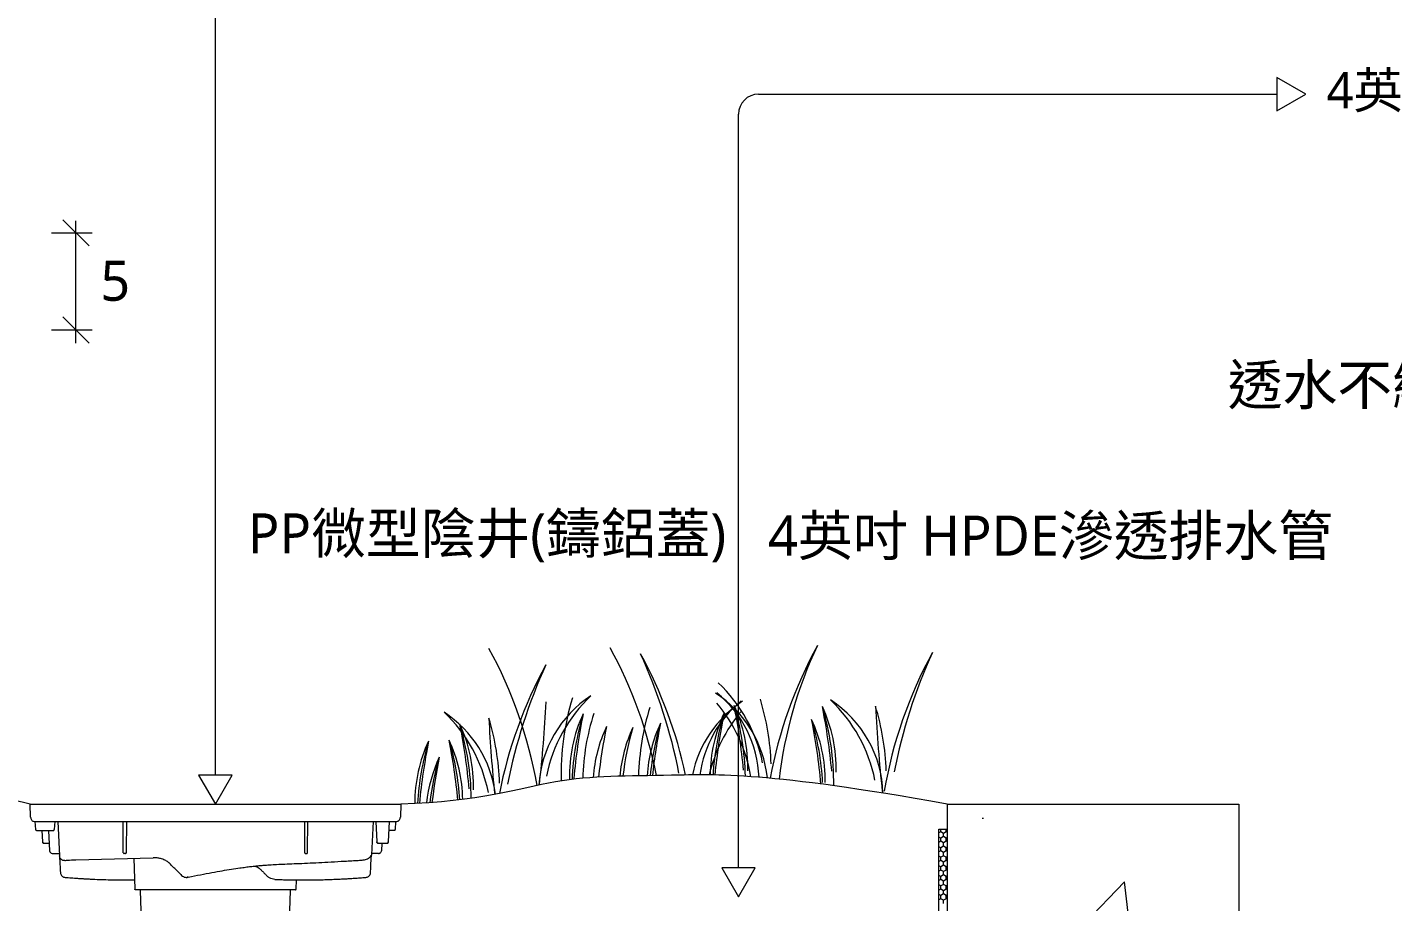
# Model space of a CAD drawing. Header units: millimetres. Extents: x -1245 to 7283, y 1609 to 4579.
# Drawn here: x 5316 to 5996, y 3457 to 3892 of the extents above; entities that cross this region are included whole.
import ezdxf

# ---------------------------------------------------------------- set-up
doc = ezdxf.new("R2010")
doc.units = ezdxf.units.MM
doc.styles.add('微軟正黑體', font='Microsoft JhengHei.ttf')
doc.styles.add('微軟正黑體-20', font='Microsoft JhengHei.ttf', dxfattribs={"height": 20})

msp = doc.modelspace()

# ---------------------------------------------------------------- hatches: boundary and pattern name
at = {"lineweight": 5}
h = msp.add_hatch(dxfattribs=at)
h.set_pattern_fill('AR-CONC', color=256)
h.set_pattern_definition([(50, (-4596.65, 1603.03), (182.1847, -15.939), [19.05, -209.55]), (355, (-4596.65, 1603.03), (-35.2434, 191.057), [15.24, -167.6406]), (100.4514, (-4581.46, 1601.7), (146.9412, 175.1178), [16.19, -178.0902]), (46.1842, (-4596.65, 1653.83), (271.079, -42.0423), [28.575, -314.325]), (96.6356, (-4574.06, 1650.32), (237.404, 247.426), [24.285, -267.1356]), (351.1842, (-4596.65, 1653.83), (237.404, 247.426), [22.86, -251.46]), (21, (-4571.25, 1641.13), (151.6144, -102.2652), [19.05, -209.55]), (326, (-4571.25, 1641.13), (61.802, 184.188), [15.24, -167.64]), (71.4514, (-4558.61, 1632.6), (213.4164, 81.9228), [16.19, -178.09]), (37.5, (-4596.646, 1603.026), (3.0886, 84.55504), [0, -165.608, 0, -170.18, 0, -168.275]), (7.5, (-4596.65, 1603.03), (66.8197, 100.1806), [0, -97.028, 0, -161.798, 0, -64.135]), (327.5, (-4653.29, 1603.026), (135.5906, -5.72874), [0, -63.5, 0, -198.12, 0, -262.89]), (317.5, (-4678.69, 1603.03), (148.1292, 25.4265), [0, -82.55, 0, -131.572, 0, -186.69])])
h.paths.add_polyline_path([(5919.24, 3505.11), (5774.1, 3505.11), (5774.1, 3025.08), (5754.1, 3005.08), (3666.85, 3005.08), (3646.85, 3025.08), (3646.85, 3505.11), (3501.7, 3505.11), (3501.7, 2859.93), (3646.85, 2859.93), (5774.1, 2859.93), (5919.24, 2859.93)])

# ---------------------------------------------------------------- linework, layer by layer
for p, q in [((5409.8, 3519.58), (5409.8, 4208.5)), ((5680.14, 3858.55), (5938.13, 3858.55)), ((5670.14, 3473.37), (5670.14, 3848.55)), ((5333.86, 3796.05, 163.19), (5346.87, 3783.03, 163.19)), ((5340.36, 3734.65, 163.19), (5340.36, 3795.46, 163.19)), ((5328.19, 3789.54, 163.19), (5348.49, 3789.54, 163.19)), ((5346.87, 3734.65, 163.19), (5333.86, 3747.67, 163.19)), ((5328.19, 3741.16, 163.19), (5348.49, 3741.16, 163.19)), ((5317.56, 3505.11), (5502.04, 3505.11)), ((5774.1, 3505.11), (5919.24, 3505.11)), ((5774.1, 3505.11), (5774.1, 3492.63)), ((5919.24, 3505.11), (5919.24, 2859.93))]:
    msp.add_line(p, q, dxfattribs=at)
at = {"linetype": 'Continuous', "lineweight": 5}
for p, q in [((5317.73, 3498.55), (5317.56, 3505.11)), ((5502.04, 3505.11), (5501.87, 3498.55)), ((5319.17, 3496.59), (5319.89, 3496.45)), ((5320.32, 3492.41), (5320.11, 3496.45)), ((5326.57, 3496.45), (5493.02, 3496.45)), ((5329.81, 3496.45), (5329.6, 3492.41)), ((5331.28, 3496.45), (5332.17, 3479.38)), ((5363.94, 3481.94), (5363.81, 3496.45)), ((5365.53, 3496.45), (5365.4, 3481.94)), ((5454.06, 3496.45), (5454.19, 3481.94)), ((5455.66, 3481.94), (5455.79, 3496.45)), ((5488.32, 3496.45), (5487.45, 3479.82)), ((5489.56, 3496.45), (5490.09, 3486.3)), ((5495.91, 3486.3), (5496.44, 3496.45)), ((5499.49, 3496.45), (5499.27, 3492.41)), ((5499.7, 3496.45), (5500.12, 3496.49)), ((5500.12, 3496.49), (5500.45, 3496.58)), ((5323.39, 3492.07), (5323.69, 3486.3)), ((5326.63, 3492.07), (5327.16, 3481.93)), ((5770.84, 3491.36), (5769.94, 3490.84)), ((5770.84, 3488.18), (5769.94, 3488.7)), ((5770.84, 3486.6), (5769.94, 3486.08)), ((5770.84, 3491.36), (5770.84, 3492.63)), ((5772.21, 3490.56), (5770.84, 3491.36)), ((5772.21, 3488.98), (5770.84, 3488.18)), ((5770.84, 3486.6), (5770.84, 3488.18)), ((5772.21, 3485.8), (5770.84, 3486.6)), ((5773.59, 3491.36), (5772.21, 3490.56)), ((5772.21, 3488.98), (5772.21, 3490.56)), ((5773.59, 3488.18), (5772.21, 3488.98)), ((5773.59, 3486.6), (5772.21, 3485.8)), ((5773.59, 3491.36), (5773.59, 3492.63)), ((5774.1, 3491.06), (5773.59, 3491.36)), ((5774.1, 3488.48), (5773.59, 3488.18)), ((5773.59, 3486.6), (5773.59, 3488.18)), ((5774.1, 3486.3), (5773.59, 3486.6)), ((5324.41, 3485.61), (5324.17, 3485.67)), ((5328.6, 3480.56), (5332.11, 3480.56)), ((5363.95, 3480.85), (5363.94, 3480.92)), ((5363.97, 3480.8), (5363.95, 3480.85)), ((5365.03, 3480.59), (5364.31, 3480.59)), ((5365.39, 3480.85), (5365.37, 3480.79)), ((5365.4, 3480.92), (5365.39, 3480.85)), ((5454.2, 3480.92), (5454.21, 3480.85)), ((5454.21, 3480.85), (5454.23, 3480.79)), ((5454.56, 3480.59), (5455.29, 3480.59)), ((5455.63, 3480.8), (5455.64, 3480.85)), ((5455.64, 3480.85), (5455.65, 3480.92)), ((5490.99, 3480.56), (5487.49, 3480.56)), ((5490.2, 3486.3), (5490.09, 3486.3)), ((5490.82, 3485.61), (5490.56, 3485.67)), ((5492.63, 3485.61), (5492.43, 3481.93)), ((5495.19, 3485.61), (5495.43, 3485.66)), ((5495.43, 3485.66), (5495.45, 3485.67)), ((5770.84, 3483.42), (5769.94, 3483.94)), ((5770.84, 3481.83), (5769.94, 3481.32)), ((5772.21, 3484.21), (5770.84, 3483.42)), ((5770.84, 3481.83), (5770.84, 3483.42)), ((5772.21, 3481.04), (5770.84, 3481.83)), ((5772.21, 3484.21), (5772.21, 3485.8)), ((5773.59, 3483.42), (5772.21, 3484.21)), ((5773.59, 3481.83), (5772.21, 3481.04)), ((5772.21, 3479.45), (5772.21, 3481.04)), ((5774.1, 3483.71), (5773.59, 3483.42)), ((5773.59, 3481.83), (5773.59, 3483.42)), ((5774.1, 3481.54), (5773.59, 3481.83)), ((5332.32, 3478.74), (5332.17, 3479.38)), ((5340.33, 3477.43), (5378.73, 3478.43)), ((5369.16, 3478.18), (5369.6, 3462.86)), ((5770.84, 3478.66), (5769.94, 3479.18)), ((5770.84, 3477.07), (5769.94, 3476.55)), ((5770.84, 3473.9), (5769.94, 3474.41)), ((5772.21, 3479.45), (5770.84, 3478.66)), ((5770.84, 3477.07), (5770.84, 3478.66)), ((5772.21, 3476.28), (5770.84, 3477.07)), ((5772.21, 3474.69), (5770.84, 3473.9)), ((5770.84, 3472.31), (5770.84, 3473.9)), ((5773.59, 3478.66), (5772.21, 3479.45)), ((5773.59, 3477.07), (5772.21, 3476.28)), ((5772.21, 3474.69), (5772.21, 3476.28)), ((5773.59, 3473.9), (5772.21, 3474.69)), ((5774.1, 3478.95), (5773.59, 3478.66)), ((5773.59, 3477.07), (5773.59, 3478.66)), ((5774.1, 3476.78), (5773.59, 3477.07)), ((5774.1, 3474.19), (5773.59, 3473.9)), ((5773.59, 3472.31), (5773.59, 3473.9)), ((5395.64, 3468.65), (5396.29, 3468.77)), ((5395.64, 3468.68), (5396.3, 3468.74)), ((5396.3, 3468.74), (5395.76, 3468.68)), ((5449.99, 3462.86), (5450.15, 3467.39)), ((5770.84, 3472.31), (5769.94, 3471.79)), ((5770.84, 3469.13), (5769.94, 3469.65)), ((5770.84, 3467.55), (5769.94, 3467.03)), ((5772.21, 3471.51), (5770.84, 3472.31)), ((5772.21, 3469.93), (5770.84, 3469.13)), ((5770.84, 3467.55), (5770.84, 3469.13)), ((5772.21, 3466.75), (5770.84, 3467.55)), ((5773.59, 3472.31), (5772.21, 3471.51)), ((5772.21, 3469.93), (5772.21, 3471.51)), ((5773.59, 3469.13), (5772.21, 3469.93)), ((5773.59, 3467.55), (5772.21, 3466.75)), ((5772.21, 3465.16), (5772.21, 3466.75)), ((5774.1, 3472.01), (5773.59, 3472.31)), ((5774.1, 3469.43), (5773.59, 3469.13)), ((5773.59, 3467.55), (5773.59, 3469.13)), ((5774.1, 3467.25), (5773.59, 3467.55)), ((5372.82, 3452.03), (5372.46, 3462.16)), ((5446.78, 3452.03), (5447.13, 3462.16)), ((5770.84, 3464.37), (5769.94, 3464.89)), ((5770.84, 3462.78), (5769.94, 3462.27)), ((5770.84, 3459.61), (5769.94, 3460.13)), ((5772.21, 3465.16), (5770.84, 3464.37)), ((5770.84, 3462.78), (5770.84, 3464.37)), ((5772.21, 3461.99), (5770.84, 3462.78)), ((5772.21, 3460.4), (5770.84, 3459.61)), ((5770.84, 3458.02), (5770.84, 3459.61)), ((5773.59, 3464.37), (5772.21, 3465.16)), ((5773.59, 3462.78), (5772.21, 3461.99)), ((5772.21, 3460.4), (5772.21, 3461.99)), ((5773.59, 3459.61), (5772.21, 3460.4)), ((5774.1, 3464.66), (5773.59, 3464.37)), ((5773.59, 3462.78), (5773.59, 3464.37)), ((5774.1, 3462.49), (5773.59, 3462.78)), ((5774.1, 3459.9), (5773.59, 3459.61)), ((5773.59, 3458.02), (5773.59, 3459.61)), ((5770.84, 3458.02), (5769.94, 3457.5)), ((5772.21, 3457.23), (5770.84, 3458.02)), ((5773.59, 3458.02), (5772.21, 3457.23)), ((5772.21, 3455.64), (5772.21, 3457.23)), ((5774.1, 3457.73), (5773.59, 3458.02))]:
    msp.add_line(p, q, dxfattribs=at)
at = {"lineweight": 5}
for points in [[(5938.13, 3850.19), (5952.6, 3858.55), (5938.13, 3866.9)], [(5401.44, 3519.58), (5409.8, 3505.11), (5418.16, 3519.58)], [(5661.78, 3473.37), (5670.14, 3458.9), (5678.49, 3473.37)]]:
    msp.add_lwpolyline(points, close=True, dxfattribs=at)
msp.add_lwpolyline([(5769.94, 3263.79), (5769.94, 3492.63), (5774.1, 3492.63), (5774.1, 3025.08), (5754.1, 3005.08), (5286.96, 3005.08)], dxfattribs=at)
for centre, radius, start, end in [((5680.14, 3848.55), 10, 90, 180), ((5350.73, 3475.86), 222.52, 9.96876, 28.6766), ((5411.08, 3476.14), 222.52, 11.19283, 28.6766), ((5904.67, 3477.26), 222.52, 151.3234, 169.44917), ((5903.13, 3492.43), 214.26, 154.68626, 173.25962), ((5375.73, 3468.24), 269.92, 11.17005, 24.4499), ((5426.21, 3473.17), 222.52, 12.0483, 28.6766), ((5961.96, 3473.81), 222.52, 151.3234, 170.22645), ((6012.44, 3468.87), 269.92, 155.5501, 168.82995), ((5769.52, 3467.72), 222.52, 151.3234, 168.9478), ((5820.01, 3462.78), 269.92, 155.5501, 168.82995), ((5607.86, 3510.6), 75.82, 11.44084, 46.42972), ((5628.24, 3510.77), 57.66, 123.21029, 176.2386), ((4883.24, 3590.21), 691.97, 353.72925, 357.16484), ((5648.91, 3504.08), 75.82, 133.57028, 168.55916), ((5713.17, 3519.79), 131.36, 163.10057, 181.36684), ((5703.72, 3508.08), 57.66, 123.21029, 168.40472), ((5708.11, 3511.98), 57.66, 129.4517, 172.3018), ((5627.17, 3512.17), 57.66, 5.93371, 56.78971), ((5622.78, 3516.06), 57.66, 2.40485, 50.5483), ((5601.49, 3506.41), 75.82, 9.39665, 40.18831), ((5560.08, 3520.61), 126.42, 2.04053, 16.91246), ((5684.45, 3508.72), 57.66, 1.85978, 56.78971), ((5663.77, 3502.03), 75.82, 11.44084, 46.42972), ((5492.02, 3502.63), 57.66, 7.35219, 56.78971), ((5471.34, 3495.94), 75.82, 11.44084, 46.42972), ((5424.93, 3511.07), 126.42, 2.04053, 16.91246), ((6237.02, 3582.07), 691.97, 182.83516, 185.98401), ((5658.87, 3519.24), 72.87, 154.97516, 181.41758), ((5718.53, 3511.88), 131.36, 163.10057, 177.59036), ((5893.48, 3489.88), 306.6, 168.67949, 174.75897), ((5706.09, 3515.18), 113.49, 162.04922, 178.5884), ((5751.67, 3515.11), 131.36, 163.10057, 178.21382), ((5729.39, 3502.33), 75.82, 139.81169, 166.77062), ((5728.95, 3519.37), 72.87, 154.97516, 179.76375), ((5788.61, 3512.01), 131.36, 163.10057, 176.66609), ((5963.56, 3490.01), 306.6, 168.67949, 174.4558), ((5542.27, 3516.1), 131.36, 1.25514, 16.89943), ((5601.93, 3523.46), 72.87, 358.58242, 25.02484), ((5367.32, 3494.1), 306.6, 5.24103, 11.32051), ((5586.21, 3515.47), 131.36, 359.48169, 16.89943), ((5645.87, 3522.83), 72.87, 358.58242, 25.02484), ((5411.26, 3493.47), 306.6, 5.24103, 11.32051), ((5617.36, 3517.16), 126.42, 2.04053, 16.91246), ((6429.45, 3588.16), 691.97, 182.83516, 186.37081), ((5405.75, 3506.68), 131.36, 0.5744, 16.89943), ((5465.41, 3514.04), 72.87, 358.58242, 25.02484), ((5230.8, 3484.68), 306.6, 5.24103, 11.32051), ((5670.45, 3512.86), 72.87, 154.97516, 175.64727), ((5905.06, 3483.5), 306.6, 168.67949, 173.43364), ((5683.61, 3512.41), 72.87, 154.97516, 174.81141), ((5743.26, 3505.05), 131.36, 163.10057, 173.88471), ((5697.37, 3514.56), 72.87, 154.97516, 176.29746), ((5757.03, 3507.2), 131.36, 163.10057, 174.71946), ((5931.98, 3485.2), 306.6, 168.67949, 173.61342), ((5640.51, 3516.49), 72.87, 359.49418, 25.02484), ((5580.85, 3509.13), 131.36, 2.93102, 16.89943), ((5405.9, 3487.13), 306.6, 5.24103, 11.32051), ((5581.9, 3505.62), 72.87, 154.97516, 180.19018), ((5641.56, 3498.26), 131.36, 163.10057, 176.86396), ((5816.51, 3476.26), 306.6, 168.67949, 174.52849), ((5460.05, 3506.14), 72.87, 1.0171, 25.02484), ((5400.39, 3498.77), 131.36, 3.69915, 16.89943), ((5225.44, 3476.77), 306.6, 5.68313, 11.32051), ((5587.26, 3497.71), 72.87, 154.97516, 173.70481), ((5646.92, 3490.35), 131.36, 163.10057, 173.24024), ((5821.87, 3468.35), 306.6, 168.67949, 172.96684)]:
    msp.add_arc(centre, radius, start, end, dxfattribs=at)
for points in [[(5317.56, 3505.11), (5220.64, 3528.03), (5197.33, 3528.03), (5102.23, 3519), (5067.04, 3504.74), (4967.02, 3505.11)], [(5774.1, 3505.11), (5684.77, 3521.22), (5632.55, 3518.65), (5579.74, 3519.74), (5541.57, 3506.23), (5502.04, 3505.11)]]:
    msp.add_open_spline(points, degree=3, dxfattribs=at)
at = {"linetype": 'Continuous', "lineweight": 5}
for points, knots in [([(5317.73, 3498.55), (5317.89, 3498.34), (5317.88, 3497.93), (5318.13, 3497.34), (5318.56, 3496.85), (5318.97, 3496.66), (5319.17, 3496.59)], [0, 0, 0, 0, 0.242632, 0.495898, 0.751552, 1, 1, 1, 1]), ([(5319.89, 3496.45), (5319.87, 3496.45), (5320.62, 3496.45), (5323.08, 3496.45), (5324.82, 3496.45), (5326.57, 3496.45)], [0, 0, 0, 0, 0.5, 0.5, 1, 1, 1, 1]), ([(5493.03, 3496.45), (5494.78, 3496.45), (5496.51, 3496.45), (5498.98, 3496.45), (5499.72, 3496.45), (5499.7, 3496.45)], [0, 0, 0, 0, 0.5, 0.5, 1, 1, 1, 1]), ([(5500.45, 3496.58), (5500.64, 3496.67), (5501.04, 3496.86), (5501.46, 3497.34), (5501.71, 3497.93), (5501.7, 3498.34), (5501.87, 3498.55)], [0.0143652, 0.0143652, 0.0143652, 0.0143652, 0.2484527, 0.5041145, 0.7573826, 1, 1, 1, 1]), ([(5320.68, 3492.07), (5320.64, 3492.07), (5320.6, 3492.07), (5320.51, 3492.11), (5320.47, 3492.13), (5320.4, 3492.2), (5320.37, 3492.24), (5320.33, 3492.32), (5320.32, 3492.37), (5320.32, 3492.41)], [0, 0, 0, 0, 0.25, 0.25, 0.5, 0.5, 0.75, 0.75, 1, 1, 1, 1]), ([(5320.68, 3492.07), (5320.68, 3492.07), (5320.79, 3492.07), (5321.22, 3492.07), (5321.54, 3492.07), (5322.33, 3492.07), (5322.81, 3492.07), (5323.84, 3492.07), (5324.4, 3492.07), (5325.52, 3492.07), (5326.08, 3492.07), (5327.11, 3492.07), (5327.59, 3492.07), (5328.38, 3492.07), (5328.7, 3492.07), (5329.13, 3492.07), (5329.24, 3492.07), (5329.24, 3492.07)], [0, 0, 0, 0, 0.125, 0.125, 0.25, 0.25, 0.375, 0.375, 0.5, 0.5, 0.625, 0.625, 0.75, 0.75, 0.875, 0.875, 1, 1, 1, 1]), ([(5329.24, 3492.07), (5329.28, 3492.07), (5329.32, 3492.07), (5329.41, 3492.11), (5329.45, 3492.13), (5329.52, 3492.2), (5329.55, 3492.24), (5329.59, 3492.32), (5329.6, 3492.37), (5329.6, 3492.41)], [0, 0, 0, 0, 0.25, 0.25, 0.5, 0.5, 0.75, 0.75, 1, 1, 1, 1]), ([(5498.91, 3492.07), (5498.85, 3492.07), (5498.72, 3492.07), (5497.72, 3492.07), (5496.8, 3492.07), (5496.23, 3492.07), (5496.21, 3492.07)], [0, 0, 0, 0, 0.329106, 0.658191, 0.98731, 1, 1, 1, 1]), ([(5498.91, 3492.07), (5498.96, 3492.07), (5499, 3492.07), (5499.09, 3492.11), (5499.13, 3492.13), (5499.2, 3492.2), (5499.23, 3492.24), (5499.26, 3492.32), (5499.27, 3492.37), (5499.27, 3492.41)], [0, 0, 0, 0, 0.25, 0.25, 0.5, 0.5, 0.75, 0.75, 1, 1, 1, 1]), ([(5323.75, 3486.3), (5323.74, 3486.3), (5323.69, 3486.3), (5323.69, 3486.3), (5323.69, 3486.3)], [0, 0, 0, 0, 0.015832, 1, 1, 1, 1]), ([(5323.74, 3486.3), (5323.74, 3486.23), (5323.74, 3486.1), (5323.83, 3485.91), (5323.97, 3485.75), (5324.1, 3485.69), (5324.17, 3485.66)], [0, 0, 0, 0, 0.2434572, 0.4967899, 0.7520326, 1, 1, 1, 1]), ([(5324.41, 3485.61), (5324.44, 3485.61), (5324.51, 3485.61), (5325.01, 3485.61), (5325.73, 3485.61), (5326.44, 3485.61), (5326.85, 3485.61), (5326.97, 3485.61)], [0, 0, 0, 0, 0.224801, 0.449588, 0.674413, 0.899222, 1, 1, 1, 1]), ([(5327.16, 3481.93), (5327.18, 3481.56), (5327.35, 3481.21), (5327.88, 3480.71), (5328.24, 3480.56), (5328.6, 3480.56)], [0, 0, 0, 0, 0.5, 0.5, 1, 1, 1, 1]), ([(5363.94, 3480.92), (5363.94, 3480.92), (5363.94, 3480.92), (5363.94, 3480.93), (5363.94, 3480.94), (5363.94, 3480.97), (5363.94, 3481.01), (5363.94, 3481.08), (5363.94, 3481.21), (5363.94, 3481.37), (5363.94, 3481.53), (5363.94, 3481.68), (5363.94, 3481.81), (5363.94, 3481.9), (5363.94, 3481.94)], [0, 0, 0, 0, 0.049655, 0.099196, 0.148938, 0.199191, 0.250257, 0.375443, 0.500087, 0.624466, 0.749901, 0.834381, 0.917268, 1, 1, 1, 1]), ([(5363.97, 3480.8), (5363.98, 3480.76), (5364.02, 3480.69), (5364.1, 3480.62), (5364.2, 3480.58), (5364.27, 3480.59), (5364.31, 3480.59)], [0, 0, 0, 0, 0.2486668, 0.5046979, 0.7580151, 1, 1, 1, 1]), ([(5365.03, 3480.59), (5365.07, 3480.59), (5365.14, 3480.58), (5365.24, 3480.62), (5365.32, 3480.69), (5365.36, 3480.76), (5365.37, 3480.8)], [0, 0, 0, 0, 0.2419849, 0.4953021, 0.7513332, 1, 1, 1, 1]), ([(5365.4, 3481.94), (5365.4, 3481.92), (5365.4, 3481.86), (5365.4, 3481.78), (5365.4, 3481.7), (5365.4, 3481.62), (5365.4, 3481.51), (5365.4, 3481.37), (5365.4, 3481.21), (5365.4, 3481.08), (5365.4, 3481), (5365.4, 3480.95), (5365.4, 3480.92), (5365.4, 3480.92), (5365.4, 3480.92)], [0, 0, 0, 0, 0.049645, 0.099176, 0.148908, 0.199151, 0.250207, 0.375385, 0.50002, 0.624408, 0.74985, 0.834347, 0.917251, 1, 1, 1, 1]), ([(5454.19, 3481.94), (5454.19, 3481.67), (5454.2, 3481.4), (5454.2, 3481.03), (5454.2, 3480.92), (5454.2, 3480.92)], [0, 0, 0, 0, 0.5, 0.5, 1, 1, 1, 1]), ([(5454.22, 3480.8), (5454.24, 3480.76), (5454.27, 3480.69), (5454.36, 3480.62), (5454.46, 3480.58), (5454.53, 3480.59), (5454.56, 3480.59)], [0, 0, 0, 0, 0.2486668, 0.5046979, 0.7580151, 1, 1, 1, 1]), ([(5455.29, 3480.59), (5455.32, 3480.59), (5455.39, 3480.58), (5455.49, 3480.62), (5455.58, 3480.69), (5455.61, 3480.76), (5455.63, 3480.8)], [0, 0, 0, 0, 0.241985, 0.495302, 0.751333, 1, 1, 1, 1]), ([(5455.65, 3480.92), (5455.65, 3480.92), (5455.65, 3481.03), (5455.65, 3481.4), (5455.66, 3481.67), (5455.66, 3481.94)], [0, 0, 0, 0, 0.5, 0.5, 1, 1, 1, 1]), ([(5487.45, 3479.82), (5487.45, 3479.8), (5487.45, 3479.78), (5487.29, 3479.76), (5487.28, 3479.76)], [0, 0, 0, 0, 0.980995, 1, 1, 1, 1]), ([(5490.33, 3485.82), (5490.31, 3485.83), (5490.22, 3485.89), (5490.13, 3486.07), (5490.11, 3486.22), (5490.09, 3486.3)], [0, 0, 0, 0, 0.130605, 0.581098, 1, 1, 1, 1]), ([(5490.15, 3486.3), (5490.15, 3486.23), (5490.15, 3486.1), (5490.23, 3485.91), (5490.37, 3485.75), (5490.5, 3485.69), (5490.56, 3485.66)], [0, 0, 0, 0, 0.243618, 0.496859, 0.751958, 1, 1, 1, 1]), ([(5490.82, 3485.61), (5490.81, 3485.61), (5491.05, 3485.61), (5491.86, 3485.61), (5492.43, 3485.61), (5493.57, 3485.61), (5494.14, 3485.61), (5494.95, 3485.61), (5495.19, 3485.61), (5495.19, 3485.61)], [0, 0, 0, 0, 0.25, 0.25, 0.5, 0.5, 0.75, 0.75, 1, 1, 1, 1]), ([(5495.42, 3485.65), (5495.49, 3485.68), (5495.62, 3485.74), (5495.77, 3485.91), (5495.85, 3486.1), (5495.85, 3486.23), (5495.85, 3486.3)], [0, 0, 0, 0, 0.247923, 0.50321, 0.75658, 1, 1, 1, 1]), ([(5495.67, 3485.82), (5495.69, 3485.83), (5495.78, 3485.89), (5495.87, 3486.07), (5495.9, 3486.22), (5495.91, 3486.3)], [0, 0, 0, 0, 0.1330575, 0.58228, 1, 1, 1, 1]), ([(5332.21, 3478.54), (5332.22, 3478.38), (5332.23, 3478.23), (5332.24, 3477.98), (5332.25, 3477.87), (5332.26, 3477.64), (5332.27, 3477.51), (5332.28, 3477.26), (5332.29, 3477.17), (5332.3, 3476.95), (5332.3, 3476.82), (5332.33, 3476.38), (5332.35, 3476.03), (5332.39, 3475.22), (5332.41, 3474.76), (5332.45, 3474.02), (5332.46, 3473.77), (5332.49, 3473.25), (5332.5, 3472.99), (5332.55, 3472.2), (5332.58, 3471.65), (5332.61, 3471.07)], [0, 0, 0, 0, 0.125, 0.125, 0.25, 0.25, 0.375, 0.375, 0.4375, 0.4375, 0.5, 0.5, 0.625, 0.625, 0.75, 0.75, 0.8125, 0.8125, 0.875, 0.875, 1, 1, 1, 1]), ([(5334.76, 3476.99), (5334.45, 3477.01), (5333.97, 3477.05), (5333.38, 3477.34), (5332.97, 3477.64), (5332.64, 3478.03), (5332.39, 3478.39), (5332.34, 3478.65), (5332.32, 3478.74)], [0, 0, 0, 0, 0.288504, 0.443452, 0.601577, 0.759703, 0.914651, 1, 1, 1, 1]), ([(5334.76, 3476.99), (5334.77, 3477.07), (5335.37, 3477.16), (5337.38, 3477.32), (5338.79, 3477.38), (5340.22, 3477.42)], [0, 0, 0, 0, 0.5, 0.5, 1, 1, 1, 1]), ([(5387.11, 3475.5), (5387.05, 3475.55), (5386.94, 3475.65), (5386.78, 3475.8), (5386.55, 3475.99), (5386.25, 3476.22), (5385.73, 3476.59), (5385.05, 3477), (5384.07, 3477.48), (5382.82, 3477.95), (5381.55, 3478.24), (5380.61, 3478.36), (5380.15, 3478.4), (5379.76, 3478.43), (5379.29, 3478.44), (5378.92, 3478.44), (5378.74, 3478.43)], [0, 0, 0, 0, 0.025049, 0.049165, 0.072331, 0.122616, 0.174144, 0.280835, 0.385588, 0.533972, 0.72067, 0.81251, 0.846563, 0.874964, 0.941609, 1, 1, 1, 1]), ([(5392.58, 3470.02), (5392.12, 3470.47), (5391.21, 3471.38), (5389.84, 3472.74), (5388.48, 3474.12), (5387.57, 3475.04), (5387.11, 3475.5)], [0, 0, 0, 0, 0.248884, 0.498548, 0.748936, 1, 1, 1, 1]), ([(5396.29, 3468.76), (5398.34, 3469.17), (5402.26, 3469.96), (5407.9, 3471.02), (5413.02, 3471.95), (5417.65, 3472.73), (5421.53, 3473.31), (5424.72, 3473.74), (5427.29, 3474.06), (5429.55, 3474.3), (5431.63, 3474.5), (5433.97, 3474.7), (5436.86, 3474.91), (5440.44, 3475.12), (5444.54, 3475.31), (5449.17, 3475.49), (5454.3, 3475.7), (5459.9, 3475.97), (5465.97, 3476.3), (5472.54, 3476.67), (5477.08, 3476.9), (5479.44, 3477.02)], [0, 0, 0, 0, 0.074788, 0.143302, 0.205619, 0.261648, 0.311443, 0.346203, 0.377124, 0.404209, 0.427553, 0.451937, 0.488519, 0.531339, 0.580432, 0.635828, 0.697526, 0.764207, 0.836844, 0.915426, 1, 1, 1, 1]), ([(5429.29, 3474.27), (5429.69, 3474.14), (5430.5, 3473.89), (5431.58, 3473.2), (5432.23, 3472.6), (5432.55, 3472.31)], [0, 0, 0, 0, 0.322617, 0.660395, 1, 1, 1, 1]), ([(5479.44, 3477.02), (5479.92, 3477.05), (5480.85, 3477.1), (5482.58, 3477.25), (5484.14, 3477.46), (5485.48, 3477.9), (5486.33, 3478.37), (5486.98, 3478.99), (5487.19, 3479.51), (5487.29, 3479.76)], [0, 0, 0, 0, 0.142902, 0.277498, 0.530391, 0.652511, 0.772549, 0.889303, 1, 1, 1, 1]), ([(5487.3, 3476.99), (5487.33, 3477.6), (5487.38, 3478.52), (5487.42, 3479.34), (5487.44, 3479.62), (5487.44, 3479.72)], [0, 0, 0, 0, 0.55748, 0.8336579, 1, 1, 1, 1]), ([(5332.6, 3471.08), (5332.64, 3470.8), (5332.72, 3470.24), (5333.1, 3469.62), (5333.54, 3469.19), (5333.96, 3468.91), (5334.43, 3468.72), (5334.76, 3468.67), (5334.93, 3468.65)], [0, 0, 0, 0, 0.230266, 0.469807, 0.596328, 0.728498, 0.864509, 1, 1, 1, 1]), ([(5334.93, 3468.65), (5336, 3468.57), (5338.01, 3468.41), (5340.87, 3468.21), (5343.25, 3468.06), (5345.23, 3467.95), (5347, 3467.85), (5349.58, 3467.73), (5353.07, 3467.59), (5357.27, 3467.47), (5361.29, 3467.39), (5365.01, 3467.37), (5367.72, 3467.37), (5369.17, 3467.39), (5369.45, 3467.39)], [0, 0, 0, 0, 0.102237, 0.192675, 0.264761, 0.319333, 0.370048, 0.421709, 0.546343, 0.671452, 0.777606, 0.882171, 0.977578, 1, 1, 1, 1]), ([(5392.57, 3470.02), (5392.82, 3469.76), (5393.33, 3469.25), (5394.29, 3468.8), (5395.08, 3468.62), (5395.53, 3468.67), (5395.64, 3468.68)], [0, 0, 0, 0, 0.304549, 0.605082, 0.901227, 1, 1, 1, 1]), ([(5432.56, 3472.31), (5432.68, 3472.18), (5432.94, 3471.94), (5433.33, 3471.56), (5433.71, 3471.18), (5434.09, 3470.79), (5434.46, 3470.41), (5434.83, 3470.02), (5435.2, 3469.62), (5435.45, 3469.36), (5435.57, 3469.22)], [0, 0, 0, 0, 0.123107, 0.246755, 0.370944, 0.495674, 0.620946, 0.746758, 0.87311, 1, 1, 1, 1]), ([(5439.39, 3467.65), (5439.36, 3467.65), (5438.9, 3467.62), (5437.99, 3467.85), (5436.71, 3468.32), (5435.94, 3468.92), (5435.56, 3469.22)], [0, 0, 0, 0, 0.029332, 0.354748, 0.678719, 1, 1, 1, 1]), ([(5439.39, 3467.64), (5439.46, 3467.64), (5440.65, 3467.59), (5442.73, 3467.53), (5445.42, 3467.46), (5447.61, 3467.42), (5449.55, 3467.39), (5452.34, 3467.37), (5456.01, 3467.37), (5460.3, 3467.42), (5464.3, 3467.52), (5467.88, 3467.64), (5470.63, 3467.76), (5472.74, 3467.86), (5474.46, 3467.95), (5476.56, 3468.07), (5479.04, 3468.23), (5481.8, 3468.43), (5483.69, 3468.57), (5484.66, 3468.65)], [0, 0, 0, 0, 0.004163, 0.074306, 0.130243, 0.172596, 0.211911, 0.251956, 0.348565, 0.445547, 0.52784, 0.608922, 0.682914, 0.712967, 0.752278, 0.801145, 0.859567, 0.927545, 1, 1, 1, 1]), ([(5484.67, 3468.65), (5484.89, 3468.69), (5485.37, 3468.76), (5486.06, 3469.16), (5486.62, 3469.77), (5486.92, 3470.43), (5486.98, 3470.91), (5486.99, 3471.06), (5486.99, 3471.07)], [0, 0, 0, 0, 0.183789, 0.395847, 0.631682, 0.844269, 0.991793, 1, 1, 1, 1]), ([(5486.99, 3471.07), (5486.99, 3471.07), (5486.99, 3471.09), (5487, 3471.23), (5487.01, 3471.42), (5487.01, 3471.51)], [0, 0, 0, 0, 0.194126, 0.599214, 1, 1, 1, 1]), ([(5369.97, 3462.51), (5369.92, 3462.51), (5369.88, 3462.52), (5369.79, 3462.55), (5369.75, 3462.58), (5369.68, 3462.64), (5369.65, 3462.69), (5369.62, 3462.77), (5369.61, 3462.82), (5369.61, 3462.86)], [0, 0, 0, 0, 0.25, 0.25, 0.5, 0.5, 0.75, 0.75, 1, 1, 1, 1]), ([(5449.63, 3462.51), (5449.63, 3462.51), (5449.63, 3462.51), (5449.62, 3462.51), (5449.6, 3462.51), (5449.57, 3462.51), (5449.53, 3462.51), (5449.49, 3462.51), (5449.44, 3462.51), (5449.38, 3462.51), (5449.32, 3462.51), (5449.24, 3462.51), (5449.16, 3462.51), (5449.07, 3462.51), (5448.97, 3462.51), (5448.78, 3462.51), (5448.45, 3462.51), (5447.93, 3462.51), (5447.32, 3462.51), (5446.38, 3462.51), (5444.98, 3462.51), (5442.97, 3462.51), (5440.64, 3462.51), (5438.01, 3462.51), (5435.11, 3462.51), (5431.96, 3462.51), (5428.6, 3462.51), (5425.07, 3462.51), (5421.38, 3462.51), (5417.58, 3462.51), (5413.71, 3462.51), (5409.8, 3462.51), (5405.89, 3462.51), (5402.02, 3462.51), (5398.21, 3462.51), (5394.53, 3462.51), (5390.99, 3462.51), (5387.63, 3462.51), (5384.49, 3462.51), (5381.59, 3462.51), (5378.96, 3462.51), (5376.63, 3462.51), (5374.61, 3462.51), (5373.22, 3462.51), (5372.28, 3462.51), (5371.67, 3462.51), (5371.15, 3462.51), (5370.78, 3462.51), (5370.53, 3462.51), (5370.36, 3462.51), (5370.22, 3462.51), (5370.11, 3462.51), (5370.03, 3462.51), (5369.98, 3462.51), (5369.97, 3462.51), (5369.97, 3462.51)], [0, 0, 0, 0, 0.004472, 0.00894, 0.013406, 0.017871, 0.022336, 0.026801, 0.031267, 0.035735, 0.040207, 0.044683, 0.049163, 0.053649, 0.058142, 0.062642, 0.078356, 0.094008, 0.109636, 0.125278, 0.156533, 0.187895, 0.219253, 0.250512, 0.281767, 0.313129, 0.344487, 0.375747, 0.407001, 0.438364, 0.469722, 0.500981, 0.532235, 0.563598, 0.594956, 0.626215, 0.65747, 0.688832, 0.72019, 0.751449, 0.782704, 0.814066, 0.845424, 0.876683, 0.892322, 0.907948, 0.923602, 0.939319, 0.948029, 0.956714, 0.965382, 0.974038, 0.982688, 0.99134, 1, 1, 1, 1]), ([(5372.46, 3462.16), (5372.46, 3462.21), (5372.45, 3462.3), (5372.39, 3462.37), (5372.24, 3462.51)], [0, 0, 0, 0, 0.5401858, 0.9422871, 0.9422871, 0.9422871, 0.9422871]), ([(5447.13, 3462.16), (5447.14, 3462.21), (5447.15, 3462.3), (5447.21, 3462.37), (5447.35, 3462.51)], [0, 0, 0, 0, 0.5401858, 0.9422871, 0.9422871, 0.9422871, 0.9422871]), ([(5449.63, 3462.51), (5449.67, 3462.51), (5449.72, 3462.52), (5449.8, 3462.55), (5449.85, 3462.58), (5449.92, 3462.64), (5449.94, 3462.69), (5449.98, 3462.77), (5449.99, 3462.82), (5449.99, 3462.86)], [0, 0, 0, 0, 0.25, 0.25, 0.5, 0.5, 0.75, 0.75, 1, 1, 1, 1])]:
    msp.add_open_spline(points, degree=3, knots=knots, dxfattribs=at)
for points in [[(5490.99, 3480.56), (5491.16, 3480.56), (5491.51, 3480.62), (5492.01, 3480.93), (5492.35, 3481.41), (5492.42, 3481.76), (5492.43, 3481.93)], [(5332.17, 3479.38), (5332.18, 3479.12), (5332.2, 3478.82), (5332.21, 3478.54)], [(5334.76, 3476.99), (5334.76, 3476.99), (5334.76, 3476.99), (5334.76, 3476.99)], [(5340.22, 3477.42), (5340.26, 3477.42), (5340.29, 3477.42), (5340.33, 3477.43)], [(5487.01, 3471.51), (5487.11, 3473.32), (5487.2, 3475.15), (5487.3, 3476.99)], [(5369.6, 3462.86), (5369.6, 3462.86), (5369.6, 3462.86), (5369.6, 3462.86)]]:
    msp.add_open_spline(points, degree=3, dxfattribs=at)

# ---------------------------------------------------------------- texts
at = {"lineweight": 5, "style": '微軟正黑體-20'}
for s, p in [('5', (5352.47, 3755.69, 163.19)), ('透水不織布(CNS 2型)', (5913.65, 3703.86))]:
    msp.add_text(s, height=20, dxfattribs=at).set_placement(p)
at = {"lineweight": 5}
for s, insert, char_height, width, attachment_point, style in [('4英吋透水管埋設剖面', (6080.06, 3859.45), 18, 311.0197, 5, '微軟正黑體-20'), ('PP微型陰井(鑄鋁蓋)', (5425.9, 3637.67), 20, 232.1948, 4, '微軟正黑體'), ('4英吋 HPDE滲透排水管', (5684.86, 3637.67), 20, 276.0167, 4, '微軟正黑體')]:
    msp.add_mtext(s, dxfattribs=dict(at, insert=insert, char_height=char_height, width=width, attachment_point=attachment_point, style=style))

doc.saveas('drawing.dxf')
